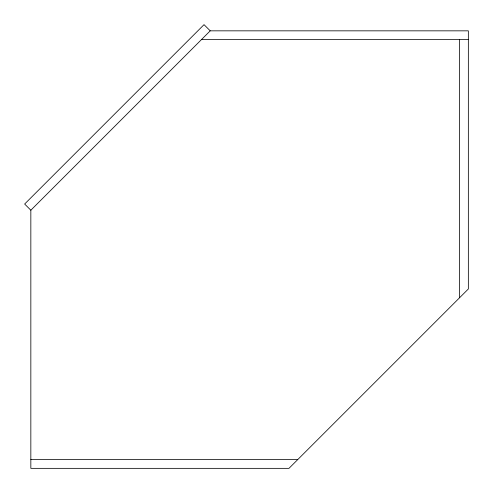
<?xml version="1.0" encoding="UTF-8"?>
<svg xmlns="http://www.w3.org/2000/svg" width="493" height="493" viewBox="0 0 493 493"><rect width="100%" height="100%" fill="white"/><g stroke="black" fill="none" stroke-linecap="round" stroke-linejoin="round"><path stroke-width="0.74" d="M30.837 210.215L210.215 30.837L468.35 30.837L468.35 288.972L288.972 468.35L30.837 468.35L30.837 210.215L24.65 204.028L204.028 24.65L210.215 30.837M201.464 39.588L468.35 39.588M30.837 459.599L297.723 459.599M459.599 39.588L459.599 297.723"/></g></svg>
